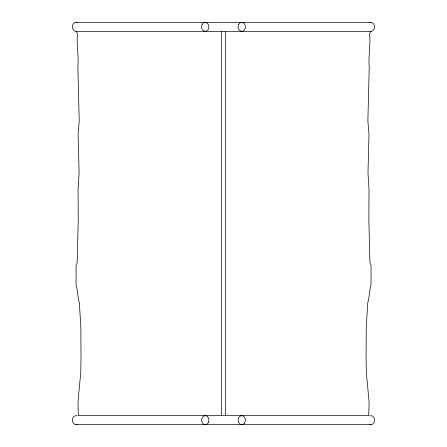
<?xml version="1.0" encoding="UTF-8"?>
<svg xmlns="http://www.w3.org/2000/svg" width="447" height="447" viewBox="0 0 447 447"><rect width="100%" height="100%" fill="white"/><g stroke="black" fill="none" stroke-linecap="round" stroke-linejoin="round"><path stroke-width="0.67" d="M76.063 22.35L370.937 22.35M76.063 31.329L371.027 31.329L369.591 33.804C370.736 44.924 368.216 56.076 369.228 67.212L367.87 120.768L368.971 134.391L367.982 173.145L369.01 188.841L368.848 219.946L369.948 262.965L371.027 265.144L371.027 285.08L370.446 286.533L368.339 301.172L367.792 302.027L366.238 327.148L366.087 357.226L366.322 372.206L369.116 402.188L368.741 415.671L78.348 415.671L77.979 402.188L80.767 372.206L81.002 357.226L80.851 327.148L79.298 302.027L78.75 301.172L76.644 286.533L76.063 285.08L76.063 265.144L77.141 262.965L78.242 219.946L78.08 188.841L79.113 173.145L78.124 134.391L79.22 120.768L77.862 67.212C78.873 56.076 76.353 44.924 77.499 33.804L76.063 31.329A4.492 3.677 -90 0 1 72.414 26.256A4.492 3.677 -90 0 1 77.013 22.501M76.063 424.65L370.937 424.65M225.668 31.329L225.668 415.671M221.405 31.329L221.405 415.671M369.987 22.501A4.492 3.677 -90 0 1 374.586 26.256A4.492 3.677 -90 0 1 370.937 31.329M369.987 415.822A4.492 3.677 -90 0 1 374.614 420.158A4.492 3.677 -90 0 1 369.987 424.499M77.013 424.499A4.492 3.677 -90 0 1 72.386 420.158A4.492 3.677 -90 0 1 77.013 415.822M202.05 24.596A4.492 3.677 90 0 0 205.234 31.329A4.492 3.677 90 0 0 208.419 24.596A4.492 3.677 90 0 0 202.05 24.596M208.419 422.404A4.492 3.677 -90 0 0 205.234 415.671A4.492 3.677 -90 0 0 202.05 422.404A4.492 3.677 -90 0 0 208.419 422.404M238.581 24.596A4.492 3.677 90 0 0 241.766 31.329A4.492 3.677 90 0 0 244.95 24.596A4.492 3.677 90 0 0 238.581 24.596M244.364 423.337A4.492 3.677 -90 0 0 242.715 415.822A4.492 3.677 -90 0 0 238.212 421.32A4.492 3.677 -90 0 0 244.364 423.337"/></g></svg>
